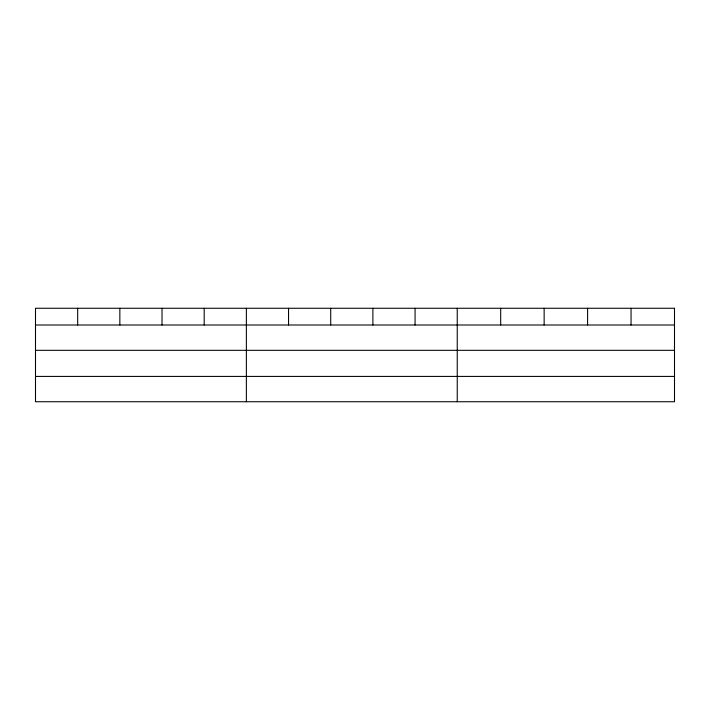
<?xml version="1.0" encoding="UTF-8"?>
<svg xmlns="http://www.w3.org/2000/svg" width="710" height="710" viewBox="0 0 710 710"><rect width="100%" height="100%" fill="white"/><g stroke="black" fill="none" stroke-linecap="round" stroke-linejoin="round"><path stroke-width="1.06" d="M35.5 325.002L674.5 325.002M35.5 350.323L674.5 350.323M35.5 376.415L674.5 376.415M631.048 308.264L631.048 325.002M587.596 308.264L587.596 325.002M544.144 308.264L544.144 325.002M500.692 308.264L500.692 325.002M457.24 308.264L457.24 401.736M415.066 308.264L415.066 325.002M372.892 308.264L372.892 325.002M330.718 308.264L330.718 325.002M288.544 308.264L288.544 325.002M246.37 308.264L246.37 401.736M204.196 308.264L204.196 325.002M162.022 308.264L162.022 325.002M119.848 308.264L119.848 325.002M77.674 308.264L77.674 325.002M674.5 308.264L35.5 308.264L35.5 401.736L674.5 401.736L674.5 308.264"/></g></svg>
